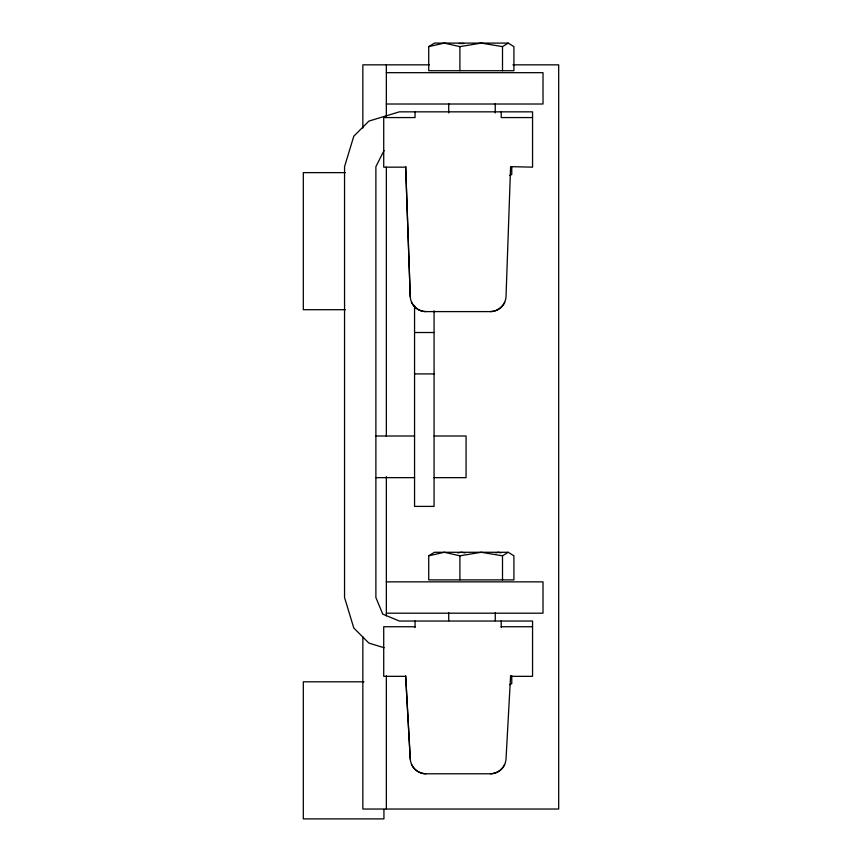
<?xml version="1.0" encoding="UTF-8"?>
<svg xmlns="http://www.w3.org/2000/svg" width="862" height="862" viewBox="0 0 862 862"><rect width="100%" height="100%" fill="white"/><g stroke="black" fill="none" stroke-linecap="round" stroke-linejoin="round"><path stroke-width="1.29" d="M502.503 579.889L502.503 555.807L508.214 552.283L513.914 555.807L513.914 579.889L428.726 579.889L428.726 555.807L434.437 552.283L508.214 552.283M502.503 70.716L502.503 46.623L508.214 43.1L513.914 46.623L513.914 70.716L428.726 70.716L428.726 46.623L434.437 43.1L508.214 43.1M510.595 675.819L506.016 759.11C505.477 767.158 498.451 773.602 490.446 773.785L425.817 773.785C417.811 773.602 410.797 767.158 410.258 759.11L405.668 676.336L383.719 676.336L383.719 626.739L415.053 626.739M410.258 296.937L405.668 166.646L410.258 296.937C410.797 304.976 417.811 311.419 425.817 311.602L490.446 311.602C498.451 311.419 505.477 304.976 506.016 296.937L510.595 166.646L532.554 167.163L532.554 111.844L399.386 111.844L368.914 121.089L353.786 136.218L344.552 166.678L344.552 597.528L353.786 627.989L368.914 643.117L384.15 647.739M384.032 150.505L375.886 166.678L375.886 597.528L382.76 614.143L399.386 621.028L532.554 621.028L532.554 676.336L510.595 676.336M509.636 175.525L511.769 174.512L511.769 166.581M509.636 684.708L511.769 683.695L511.769 675.754M428.726 46.623L444.318 43.1L459.909 46.623L481.212 43.1L502.503 46.623M428.726 555.807L444.318 552.283L459.909 555.807L481.212 552.283L502.503 555.807M495.725 552.865L498.333 552.283L500.93 552.865M458.94 43.499L463.95 43.509M457.679 552.887L461.439 552.283L465.2 552.898M429.438 64.844L362.848 64.844L362.848 128.093M512.912 64.844L558.684 64.844L558.684 809.03L362.848 809.03L362.848 636.781M386.348 72.677L543.017 72.677L543.017 104.011L386.348 104.011M532.554 117.566L501.221 117.566L501.221 111.844M405.668 167.163L383.719 167.163L383.719 117.566L415.053 117.566L415.053 111.844M345.339 172.637L303.316 172.637L303.316 309.717L345.339 309.717M414.557 332.517L434.071 332.517M414.557 373.914L434.071 373.914M375.875 436L414.557 436M434.071 436L466.073 436L466.073 477.656L434.071 477.656M375.886 477.656L414.557 477.656M386.348 581.861L543.017 581.861L543.017 613.194L386.348 613.194M501.221 626.739L532.554 626.739M363.979 681.81L303.316 681.81L303.316 818.9L383.935 818.9L383.935 809.493M405.668 675.819L410.258 759.11M501.221 621.028L501.221 627.558M495.262 103.548L495.262 112.944M495.262 612.731L495.262 620.78M459.909 46.623L459.909 70.716M459.909 555.807L459.909 579.889M448.725 103.548L448.725 112.944M448.725 612.731L448.725 620.78M434.071 310.773L434.071 506.393L414.557 506.393L414.557 305.417M415.053 621.028L415.053 627.558M386.348 64.844L386.348 117.469M386.348 167.12L386.348 436.484M386.348 476.632L386.348 615.877M386.348 675.808L386.348 809.03M504.733 302.357A15.667 15.667 0 0 1 490.446 311.602M425.817 311.602A15.667 15.667 0 0 1 411.53 302.357M504.733 764.54A15.667 15.667 0 0 1 490.446 773.785M425.817 773.785A15.667 15.667 0 0 1 411.53 764.54"/></g></svg>
